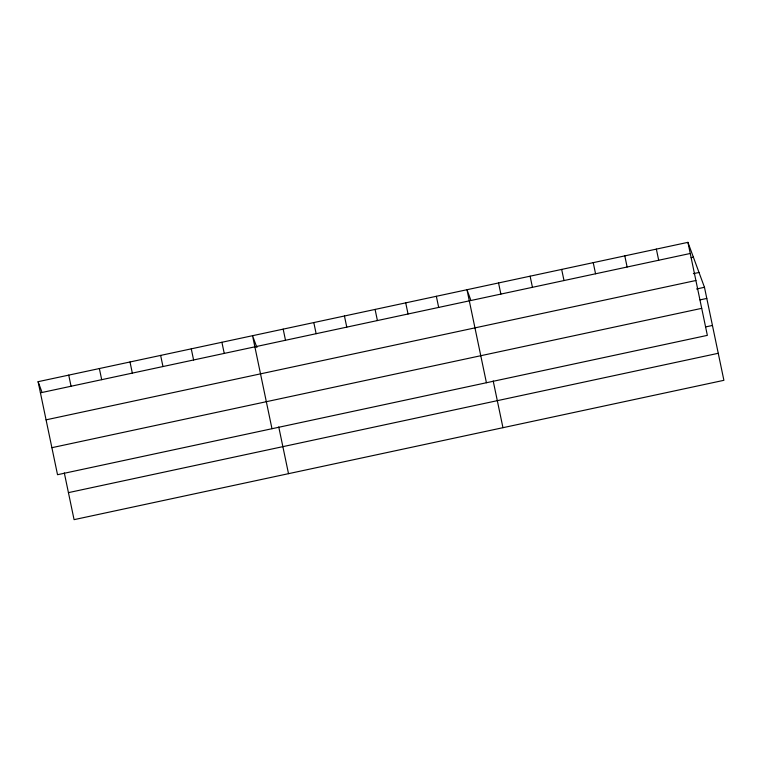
<?xml version="1.0" encoding="UTF-8"?>
<svg xmlns="http://www.w3.org/2000/svg" width="762" height="762" viewBox="0 0 762 762"><rect width="100%" height="100%" fill="white"/><g stroke="black" fill="none" stroke-linecap="round" stroke-linejoin="round"><path stroke-width="1.14" d="M687.924 242.345L707.355 335.366L57.531 474.707L38.1 381.686L687.924 242.345L704.469 287.293L723.9 380.314L74.076 519.655L64.313 472.916M40.424 392.821L690.248 253.479M691.134 257.661L693.382 257.175M693.372 273.672L699.011 272.463M46.072 419.843L695.897 280.502M696.573 288.988L704.469 287.293M700.03 299.885L706.793 298.437M51.892 447.685L701.716 308.343M705.679 326.908L712.441 325.45M68.428 492.633L718.252 353.292M470.621 299.609L466.982 289.722L486.423 382.743M256.908 347.567L252.546 335.699L271.977 428.72M38.1 381.686L41.739 391.573M656.358 249.107L658.692 260.252M624.802 255.88L627.126 267.014M593.236 262.642L595.56 273.787M561.67 269.415L564.004 280.559M530.114 276.187L532.438 287.322M498.548 282.95L500.872 294.094M493.195 380.952L502.958 427.692M436.35 296.285L438.674 307.429M405.717 302.857L408.041 314.001M375.085 309.429L377.409 320.564M344.443 315.992L346.777 327.136M313.811 322.564L316.135 333.699M283.178 329.136L285.502 340.271M278.749 426.93L288.512 473.678M221.904 342.271L224.238 353.406M191.272 348.844L193.596 359.978M160.639 355.406L162.963 366.551M130.007 361.979L132.331 373.113M99.365 368.551L101.698 379.686M68.732 375.114L71.066 386.258"/></g></svg>
